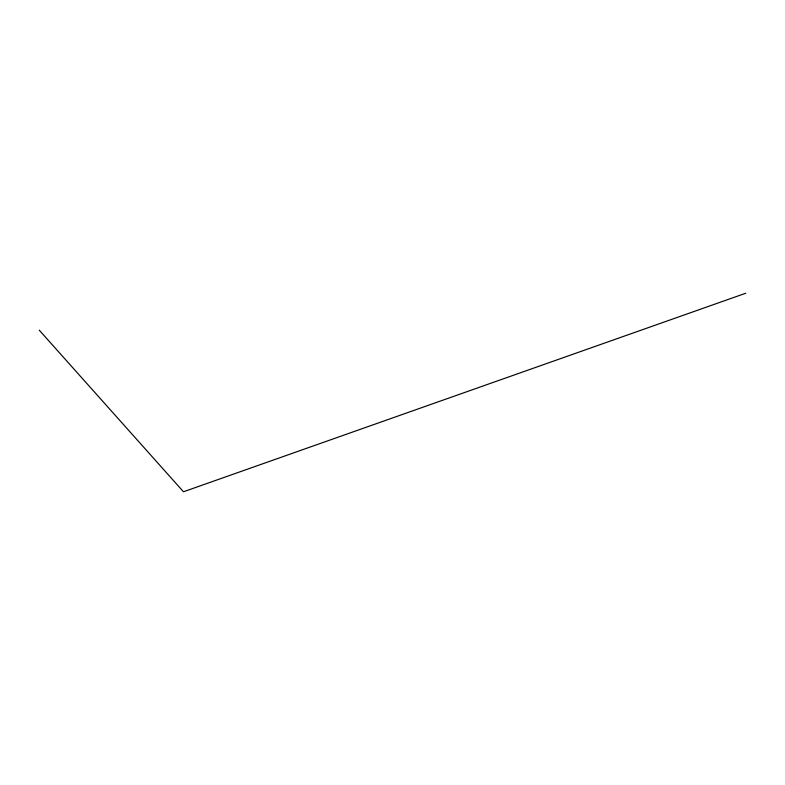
<?xml version="1.0" encoding="UTF-8"?>
<svg xmlns="http://www.w3.org/2000/svg" width="785" height="785" viewBox="0 0 785 785"><rect width="100%" height="100%" fill="white"/><g stroke="black" fill="none" stroke-linecap="round" stroke-linejoin="round"><path stroke-width="1.18" d="M745.75 293.227L183.474 491.773L39.25 330.171"/></g></svg>
